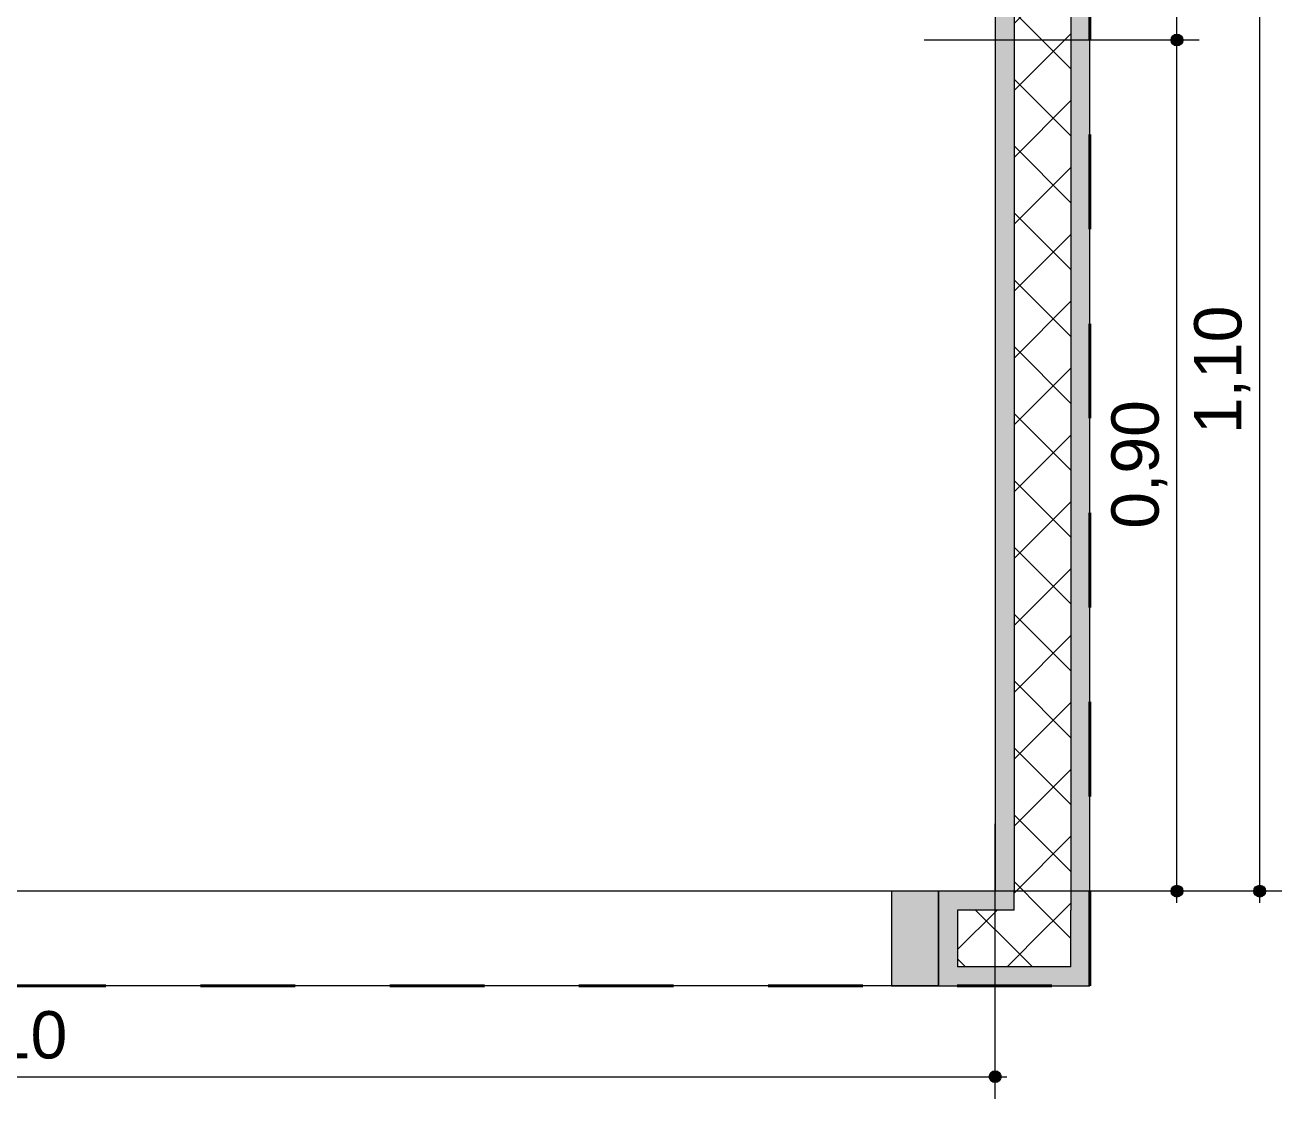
# Model space of a CAD drawing. Header units: metres. Extents: x -1.4 to 64, y -2.2 to 1.7.
# Drawn here: x 49.486 to 50.815, y -2.073 to -0.938 of the extents above; entities that cross this region are included whole.
import ezdxf

# ---------------------------------------------------------------- set-up
doc = ezdxf.new("R2010")
doc.units = ezdxf.units.M
doc.header["$MEASUREMENT"] = 0
doc.linetypes.add('Dashed', pattern=[0.035, 0.0225, -0.0125])
for name, color, linetype, lineweight in [('0_Caneta_No__1', 7, 'Continuous', 40), ('PAREDE CONSTRUIR_Caneta_No__241', 7, 'Continuous', 13), ('PAREDE CONSTRUIR_Caneta_No__255', 255, 'Continuous', 0), ('PAREDE CONSTRUIR_Caneta_No__83', 84, 'Continuous', 0), ('PAREDE CONSTRUIR_Caneta_No__91', 255, 'Continuous', 0), ('PAREDE CONSTRUIR_Caneta_No__98', 7, 'Continuous', 0)]:
    doc.layers.add(name, color=color, linetype=linetype, lineweight=lineweight)
doc.layers.add('0_Caneta_No__25', color=7, linetype='Continuous', lineweight=13, true_color=0x982312)
doc.layers.add('PAREDE CONSTRUIR_Caneta_No__97', color=7, linetype='Continuous', lineweight=13, true_color=0x6b6b6b)
doc.styles.add('GENERATED_STYLE_1', font='arial.ttf')
doc.dimstyles.new('GENERATED_STYLE__1', dxfattribs={"dimtxt": 0.05, "dimasz": 0.02375, "dimexe": 0.18, "dimexo": 0.267183, "dimgap": 0, "dimtad": 1, "dimzin": 0, "dimdsep": 46, "dimtxsty": 'GENERATED_STYLE_1', "dimblk": 'ARROWHEAD_11', "dimblk1": 'ARROWHEAD_11', "dimblk2": 'ARROWHEAD_11', "dimcen": 0.09, "dimclrd": 256, "dimclre": 256, "dimclrt": 256, "dimadec": 0, "dimazin": 0, "dimtfac": 1, "dimtdec": 4, "dimtmove": 0, "dimatfit": 3, "dimfxl": 0, "dimtolj": 1, "dimtzin": 0, "dimarcsym": 0})
doc.dimstyles.new('GENERATED_STYLE__2', dxfattribs={"dimtxt": 0.05, "dimasz": 0.02375, "dimexe": 0.18, "dimexo": 0.267183, "dimgap": 0, "dimtad": 1, "dimtih": 1, "dimtoh": 1, "dimzin": 0, "dimdsep": 46, "dimtxsty": 'GENERATED_STYLE_1', "dimblk": 'ARROWHEAD_11', "dimblk1": 'ARROWHEAD_11', "dimblk2": 'ARROWHEAD_11', "dimcen": 0.09, "dimclrd": 256, "dimclre": 256, "dimclrt": 256, "dimadec": 0, "dimazin": 0, "dimtfac": 1, "dimtdec": 4, "dimtmove": 0, "dimatfit": 3, "dimfxl": 0, "dimtolj": 1, "dimtzin": 0, "dimarcsym": 0})
pattern_1 = [(45, (49.441776, -0.753284), (-0.0353553, 0.0353553), []), (135, (49.441776, -0.753284), (0.0353553, 0.0353553), [])]

# ---------------------------------------------------------------- blocks, each defined once
blk = doc.blocks.new('*D139', base_point=(49.4418, -0.7533))
at = {"layer": '0_Caneta_No__25', "linetype": 'Continuous', "lineweight": 13, "true_color": 0x982312}
for points in [[(50.6978, -0.9534), (50.6983, -0.9558), (50.6996, -0.9578), (50.7016, -0.9591), (50.704, -0.9596), (50.7064, -0.9591), (50.7085, -0.9578), (50.7098, -0.9558), (50.7103, -0.9534), (50.7098, -0.951), (50.7085, -0.9489), (50.7064, -0.9476), (50.704, -0.9471), (50.7016, -0.9476), (50.6996, -0.9489), (50.6983, -0.951)], [(50.6978, -1.8533), (50.6983, -1.8557), (50.6996, -1.8577), (50.7016, -1.8591), (50.704, -1.8595), (50.7064, -1.8591), (50.7085, -1.8577), (50.7098, -1.8557), (50.7103, -1.8533), (50.7098, -1.8509), (50.7085, -1.8489), (50.7064, -1.8475), (50.704, -1.847), (50.7016, -1.8475), (50.6996, -1.8489), (50.6983, -1.8509)]]:
    blk.add_hatch(color=24, dxfattribs=at).paths.add_polyline_path(points)
at = {"layer": '0_Caneta_No__25', "color": 24, "linetype": 'Continuous', "lineweight": 13, "true_color": 0x982312}
for p, q in [((50.704, -1.847), (50.704, -0.9596)), ((50.6978, -1.8533), (50.4369, -1.8533)), ((50.704, -1.8658), (50.704, -1.8595)), ((50.7275, -1.8533), (50.7103, -1.8533))]:
    blk.add_line(p, q, dxfattribs=at)
blk.add_circle((50.704, -1.8533), 0.00625, dxfattribs=at)
at = {"layer": '0_Caneta_No__25', "color": 24, "lineweight": 13, "true_color": 0x982312, "insert": (50.694, -1.4701), "char_height": 0.05, "attachment_point": 7, "rotation": 90, "style": 'GENERATED_STYLE_1'}
blk.add_mtext('\\A1;{\\pql;\\fArial|b0|i0|c0|p0;\\W1.000000;0,90}', dxfattribs=at)
blk = doc.blocks.new('ARROWHEAD_11')
at = {"color": 0, "linetype": 'Continuous', "lineweight": 0}
blk.add_line((0, 0), (-1, 0), dxfattribs=at)
at = {"color": 0, "linetype": 'Continuous', "lineweight": 0, "const_width": 0.25, "flags": 128}
blk.add_lwpolyline([(-0.125, 0, 1), (0.125, 0, 1)], format="xyb", close=True, dxfattribs=at)
blk = doc.blocks.new('*D140', base_point=(49.4418, -0.7533))
at = {"layer": '0_Caneta_No__25', "linetype": 'Continuous', "lineweight": 13, "true_color": 0x982312}
for points in [[(50.6978, -0.1531), (50.6983, -0.1555), (50.6996, -0.1576), (50.7016, -0.1589), (50.704, -0.1594), (50.7064, -0.1589), (50.7085, -0.1576), (50.7098, -0.1555), (50.7103, -0.1531), (50.7098, -0.1508), (50.7085, -0.1487), (50.7064, -0.1474), (50.704, -0.1469), (50.7016, -0.1474), (50.6996, -0.1487), (50.6983, -0.1508)], [(50.6978, -0.9534), (50.6983, -0.9558), (50.6996, -0.9578), (50.7016, -0.9591), (50.704, -0.9596), (50.7064, -0.9591), (50.7085, -0.9578), (50.7098, -0.9558), (50.7103, -0.9534), (50.7098, -0.951), (50.7085, -0.9489), (50.7064, -0.9476), (50.704, -0.9471), (50.7016, -0.9476), (50.6996, -0.9489), (50.6983, -0.951)]]:
    blk.add_hatch(color=24, dxfattribs=at).paths.add_polyline_path(points)
at = {"layer": '0_Caneta_No__25', "color": 24, "linetype": 'Continuous', "lineweight": 13, "true_color": 0x982312}
for p, q in [((50.6978, -0.1531), (50.4369, -0.1531)), ((50.704, -0.9471), (50.704, -0.1594)), ((50.7275, -0.1531), (50.7103, -0.1531)), ((50.6978, -0.9534), (50.4369, -0.9534)), ((50.7275, -0.9534), (50.7103, -0.9534))]:
    blk.add_line(p, q, dxfattribs=at)
for centre in [(50.704, -0.1531), (50.704, -0.9534)]:
    blk.add_circle(centre, 0.00625, dxfattribs=at)
at = {"layer": '0_Caneta_No__25', "color": 24, "lineweight": 13, "true_color": 0x982312, "insert": (50.694, -0.62), "char_height": 0.05, "attachment_point": 7, "rotation": 90, "style": 'GENERATED_STYLE_1'}
blk.add_mtext('\\A1;{\\pql;\\fArial|b0|i0|c0|p0;\\W1.000000;0,80}', dxfattribs=at)
blk = doc.blocks.new('*D142', base_point=(49.4418, -0.7533))
at = {"layer": '0_Caneta_No__25', "linetype": 'Continuous', "lineweight": 13, "true_color": 0x982312}
for points in [[(50.7852, -0.7534), (50.7857, -0.7558), (50.7871, -0.7578), (50.7891, -0.7592), (50.7915, -0.7597), (50.7939, -0.7592), (50.7959, -0.7578), (50.7973, -0.7558), (50.7977, -0.7534), (50.7973, -0.751), (50.7959, -0.749), (50.7939, -0.7476), (50.7915, -0.7472), (50.7891, -0.7476), (50.7871, -0.749), (50.7857, -0.751)], [(50.7852, -1.8533), (50.7857, -1.8557), (50.7871, -1.8577), (50.7891, -1.8591), (50.7915, -1.8595), (50.7939, -1.8591), (50.7959, -1.8577), (50.7973, -1.8557), (50.7977, -1.8533), (50.7973, -1.8509), (50.7959, -1.8489), (50.7939, -1.8475), (50.7915, -1.847), (50.7891, -1.8475), (50.7871, -1.8489), (50.7857, -1.8509)]]:
    blk.add_hatch(color=24, dxfattribs=at).paths.add_polyline_path(points)
at = {"layer": '0_Caneta_No__25', "color": 24, "linetype": 'Continuous', "lineweight": 13, "true_color": 0x982312}
for p, q in [((50.7915, -0.7472), (50.7915, -0.7409)), ((50.7852, -0.7534), (50.5243, -0.7534)), ((50.8149, -0.7534), (50.7977, -0.7534)), ((50.7915, -1.847), (50.7915, -0.7597)), ((50.7852, -1.8533), (50.5243, -1.8533)), ((50.7915, -1.8658), (50.7915, -1.8595)), ((50.8149, -1.8533), (50.7977, -1.8533))]:
    blk.add_line(p, q, dxfattribs=at)
for centre in [(50.7915, -0.7534), (50.7915, -1.8533)]:
    blk.add_circle(centre, 0.00625, dxfattribs=at)
at = {"layer": '0_Caneta_No__25', "color": 24, "lineweight": 13, "true_color": 0x982312, "insert": (50.7815, -1.3701), "char_height": 0.05, "attachment_point": 7, "rotation": 90, "style": 'GENERATED_STYLE_1'}
blk.add_mtext('\\A1;{\\pql;\\fArial|b0|i0|c0|p0;\\W1.000000;1,10}', dxfattribs=at)
blk = doc.blocks.new('*D143', base_point=(49.4418, -0.7533))
at = {"layer": '0_Caneta_No__25', "linetype": 'Continuous', "lineweight": 13, "true_color": 0x982312}
for points in [[(48.4055, -2.0495), (48.406, -2.0519), (48.4074, -2.0539), (48.4094, -2.0553), (48.4118, -2.0558), (48.4142, -2.0553), (48.4162, -2.0539), (48.4176, -2.0519), (48.418, -2.0495), (48.4176, -2.0471), (48.4162, -2.0451), (48.4142, -2.0437), (48.4118, -2.0433), (48.4094, -2.0437), (48.4074, -2.0451), (48.406, -2.0471)], [(50.5055, -2.0495), (50.506, -2.0519), (50.5074, -2.0539), (50.5094, -2.0553), (50.5118, -2.0558), (50.5142, -2.0553), (50.5162, -2.0539), (50.5176, -2.0519), (50.518, -2.0495), (50.5176, -2.0471), (50.5162, -2.0451), (50.5142, -2.0437), (50.5118, -2.0433), (50.5094, -2.0437), (50.5074, -2.0451), (50.506, -2.0471)]]:
    blk.add_hatch(color=24, dxfattribs=at).paths.add_polyline_path(points)
at = {"layer": '0_Caneta_No__25', "color": 24, "linetype": 'Continuous', "lineweight": 13, "true_color": 0x982312}
for p, q in [((48.4118, -2.0433), (48.4118, -1.7823)), ((50.5118, -2.0433), (50.5118, -1.7823)), ((48.3993, -2.0495), (48.4055, -2.0495)), ((48.4118, -2.0729), (48.4118, -2.0558)), ((48.418, -2.0495), (50.5055, -2.0495)), ((50.5118, -2.0729), (50.5118, -2.0558)), ((50.518, -2.0495), (50.5243, -2.0495))]:
    blk.add_line(p, q, dxfattribs=at)
for centre in [(48.4118, -2.0495), (50.5118, -2.0495)]:
    blk.add_circle(centre, 0.00625, dxfattribs=at)
at = {"layer": '0_Caneta_No__25', "color": 24, "lineweight": 13, "true_color": 0x982312, "insert": (49.395, -2.0395), "char_height": 0.05, "attachment_point": 7, "style": 'GENERATED_STYLE_1'}
blk.add_mtext('\\A1;{\\pql;\\fArial|b0|i0|c0|p0;\\W1.000000;2,10}', dxfattribs=at)

msp = doc.modelspace()

# ---------------------------------------------------------------- hatches: boundary and pattern name
at = {"layer": 'PAREDE CONSTRUIR_Caneta_No__255', "linetype": 'Continuous', "lineweight": 0}
for points in [[(50.5318, -1.8533), (50.5318, 0.2467), (50.5118, 0.2467), (50.5118, -1.8533)], [(50.5918, -1.9333), (50.6118, -1.9333), (50.6118, 0.2467), (50.5918, 0.2467)], [(50.4521, -1.8533), (50.4721, -1.8733), (50.5118, -1.8733), (50.5118, -1.8533)], [(50.4721, -1.8733), (50.4521, -1.8533), (50.4521, -1.9333), (50.4721, -1.9333)], [(50.5318, -1.8533), (50.5118, -1.8533), (50.5318, -1.8733)], [(50.5118, -1.8533), (50.5118, -1.8733), (50.5318, -1.8733)], [(50.5918, -1.9333), (50.4521, -1.9333), (50.4521, -1.9533), (50.5918, -1.9533)], [(50.5918, -1.9333), (50.6118, -1.9533), (50.6118, -1.9333)], [(50.6118, -1.9533), (50.5918, -1.9333), (50.5918, -1.9533)]]:
    msp.add_hatch(color=255, dxfattribs=at).paths.add_polyline_path(points)
at = {"layer": 'PAREDE CONSTRUIR_Caneta_No__83', "linetype": 'Continuous', "lineweight": 0}
h = msp.add_hatch(dxfattribs=at)
h.set_pattern_fill('Placomur_0010', color=84, style=0, pattern_type=2)
h.set_pattern_definition(pattern_1)
h.paths.add_polyline_path([(50.5918, -1.8733), (50.5918, 0.2467), (50.5318, 0.2467), (50.5318, -1.8733)])
h = msp.add_hatch(dxfattribs=at)
h.set_pattern_fill('Placomur_0010', color=84, style=0, pattern_type=2)
h.set_pattern_definition(pattern_1)
h.paths.add_polyline_path([(50.4721, -1.8733), (50.4721, -1.9333), (50.5318, -1.9333), (50.5318, -1.8733)])
h = msp.add_hatch(dxfattribs=at)
h.set_pattern_fill('Placomur_0010', color=84, style=0, pattern_type=2)
h.set_pattern_definition(pattern_1)
h.paths.add_polyline_path([(50.5918, -1.8733), (50.5318, -1.8733), (50.5918, -1.9333)])
h = msp.add_hatch(dxfattribs=at)
h.set_pattern_fill('Placomur_0010', color=84, style=0, pattern_type=2)
h.set_pattern_definition(pattern_1)
h.paths.add_polyline_path([(50.5318, -1.8733), (50.5318, -1.9333), (50.5918, -1.9333)])
at = {"layer": 'PAREDE CONSTRUIR_Caneta_No__91', "linetype": 'Continuous', "lineweight": 0}
msp.add_hatch(color=255, dxfattribs=at).paths.add_polyline_path([(50.4521, -1.8533), (50.4021, -1.8533), (50.4021, -1.9533), (50.4521, -1.9533)])

# ---------------------------------------------------------------- linework, layer by layer
at = {"layer": '0_Caneta_No__1', "color": 7, "linetype": 'Dashed', "lineweight": 40}
msp.add_lwpolyline([(50.6118, -1.9533), (50.6118, 0.4467), (48.2718, 0.4467), (48.2718, -1.9533)], close=True, dxfattribs=at)
at = {"layer": 'PAREDE CONSTRUIR_Caneta_No__241', "color": 7, "linetype": 'Continuous', "lineweight": 13}
for p, q in [((50.5318, 0.2467), (50.5318, -1.8533)), ((50.5918, 0.2467), (50.5918, -1.8733)), ((50.4521, -1.8533), (50.4521, -1.8733)), ((50.4521, -1.8533), (50.4521, -1.8733)), ((50.4521, -1.8533), (50.4521, -1.8733)), ((50.4521, -1.8533), (50.4521, -1.8733)), ((50.4521, -1.8533), (50.4521, -1.8733)), ((50.4521, -1.8533), (50.4521, -1.8733)), ((50.5318, -1.8733), (50.5318, -1.8533)), ((50.5318, -1.8733), (50.5318, -1.8533)), ((50.4521, -1.8733), (50.4521, -1.9333)), ((50.4521, -1.8733), (50.4521, -1.9333)), ((50.4521, -1.8733), (50.4521, -1.9333)), ((50.4521, -1.8733), (50.4521, -1.9333)), ((50.4521, -1.8733), (50.4521, -1.9333)), ((50.4521, -1.8733), (50.4521, -1.9333)), ((50.5318, -1.8733), (50.4721, -1.8733)), ((50.4721, -1.8733), (50.4721, -1.9333)), ((50.5918, -1.9333), (50.5918, -1.8733)), ((50.5918, -1.9333), (50.5918, -1.8733)), ((50.4521, -1.9333), (50.4521, -1.9533)), ((50.4521, -1.9333), (50.4521, -1.9533)), ((50.4521, -1.9333), (50.4521, -1.9533)), ((50.5918, -1.9333), (50.4721, -1.9333))]:
    msp.add_line(p, q, dxfattribs=at)
for points in [[(50.5118, 0.2467), (50.5118, -1.8533)], [(50.6118, -1.9333), (50.6118, 0.2467)], [(50.5118, -1.8533), (50.4521, -1.8533)], [(50.6118, -1.9533), (50.6118, -1.9333)], [(50.4521, -1.9533), (50.6118, -1.9533)]]:
    msp.add_lwpolyline(points, dxfattribs=at)
at = {"layer": 'PAREDE CONSTRUIR_Caneta_No__97', "color": 251, "linetype": 'Continuous', "lineweight": 13, "true_color": 0x6b6b6b}
for p, q in [((50.4521, -1.8533), (49.4021, -1.8533)), ((50.4521, -1.9533), (49.4021, -1.9533))]:
    msp.add_line(p, q, dxfattribs=at)
at = {"layer": 'PAREDE CONSTRUIR_Caneta_No__98', "color": 7, "linetype": 'Continuous', "lineweight": 0}
for p, q in [((50.4021, -1.8533), (50.4021, -1.9533)), ((50.4521, -1.8533), (50.4021, -1.8533)), ((50.4521, -1.9533), (50.4521, -1.8533)), ((50.4021, -1.9533), (50.4521, -1.9533)), ((50.4521, -1.9533), (50.4021, -1.9533))]:
    msp.add_line(p, q, dxfattribs=at)

# ---------------------------------------------------------------- dimensions: what is measured, and where the dimension line sits
at = {"color": 24, "linetype": 'Continuous', "lineweight": 13, "true_color": 0x982312}
for base, p1, p2, picture, middle in [((50.704, -0.1531), (50.5068, -0.9534), (50.5068, -0.1531), '*D140', (50.669, -0.5553)), ((50.7915, -0.7534), (50.5118, -1.8533), (50.5068, -0.7534), '*D142', (50.7565, -1.3053)), ((50.704, -0.9534), (50.5118, -1.8533), (50.5068, -0.9534), '*D139', (50.669, -1.4053))]:
    dim = msp.add_linear_dim(base=base, p1=p1, p2=p2, angle=90, dimstyle='GENERATED_STYLE__1', dxfattribs=at)
    dim.commit()
    dim.dimension.update_dxf_attribs({"geometry": picture, "text_midpoint": middle, "dimtype": 160, "text_rotation": 90})
dim = msp.add_linear_dim(base=(50.5118, -2.0495), p1=(48.4118, -1.8533), p2=(50.5118, -1.8533), dimstyle='GENERATED_STYLE__2', dxfattribs=at)
dim.commit()
dim.dimension.update_dxf_attribs({"geometry": '*D143', "text_midpoint": (49.4598, -2.0145), "dimtype": 160})

doc.saveas('drawing.dxf')
